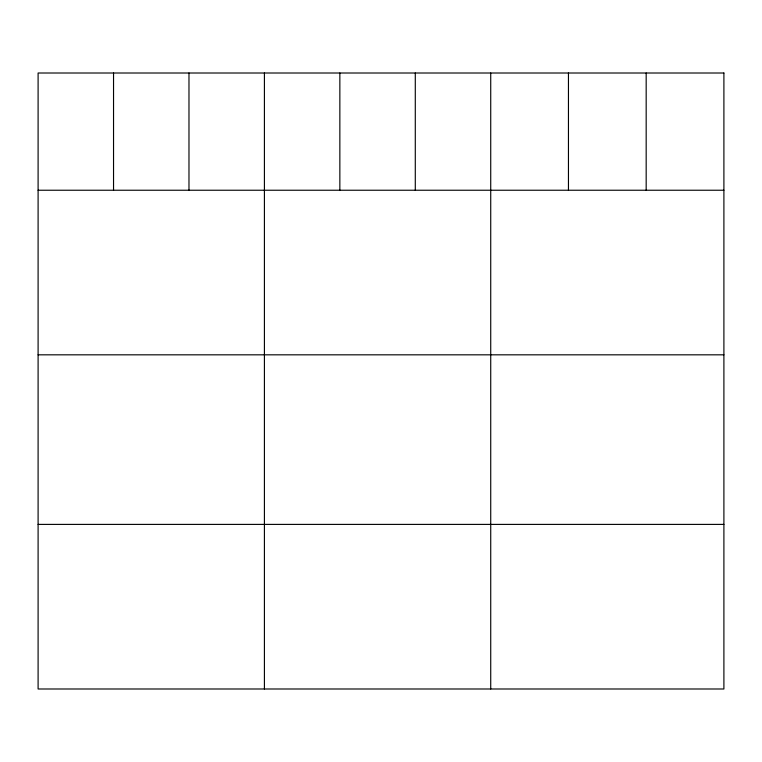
<?xml version="1.0" encoding="UTF-8"?>
<svg xmlns="http://www.w3.org/2000/svg" width="762" height="762" viewBox="0 0 762 762"><rect width="100%" height="100%" fill="white"/><g stroke="black" fill="none" stroke-linecap="round" stroke-linejoin="round"><path stroke-width="1.14" d="M38.1 190.233L723.9 190.233M38.1 354.825L723.9 354.825M38.1 524.399L723.9 524.399M646.176 73.009L646.176 190.233M568.452 73.009L568.452 190.233M490.728 73.009L490.728 688.991M415.29 73.009L415.29 190.233M339.852 73.009L339.852 190.233M264.414 73.009L264.414 688.991M188.976 73.009L188.976 190.233M113.538 73.009L113.538 190.233M723.9 73.009L38.1 73.009L38.1 688.991L723.9 688.991L723.9 73.009"/></g></svg>
